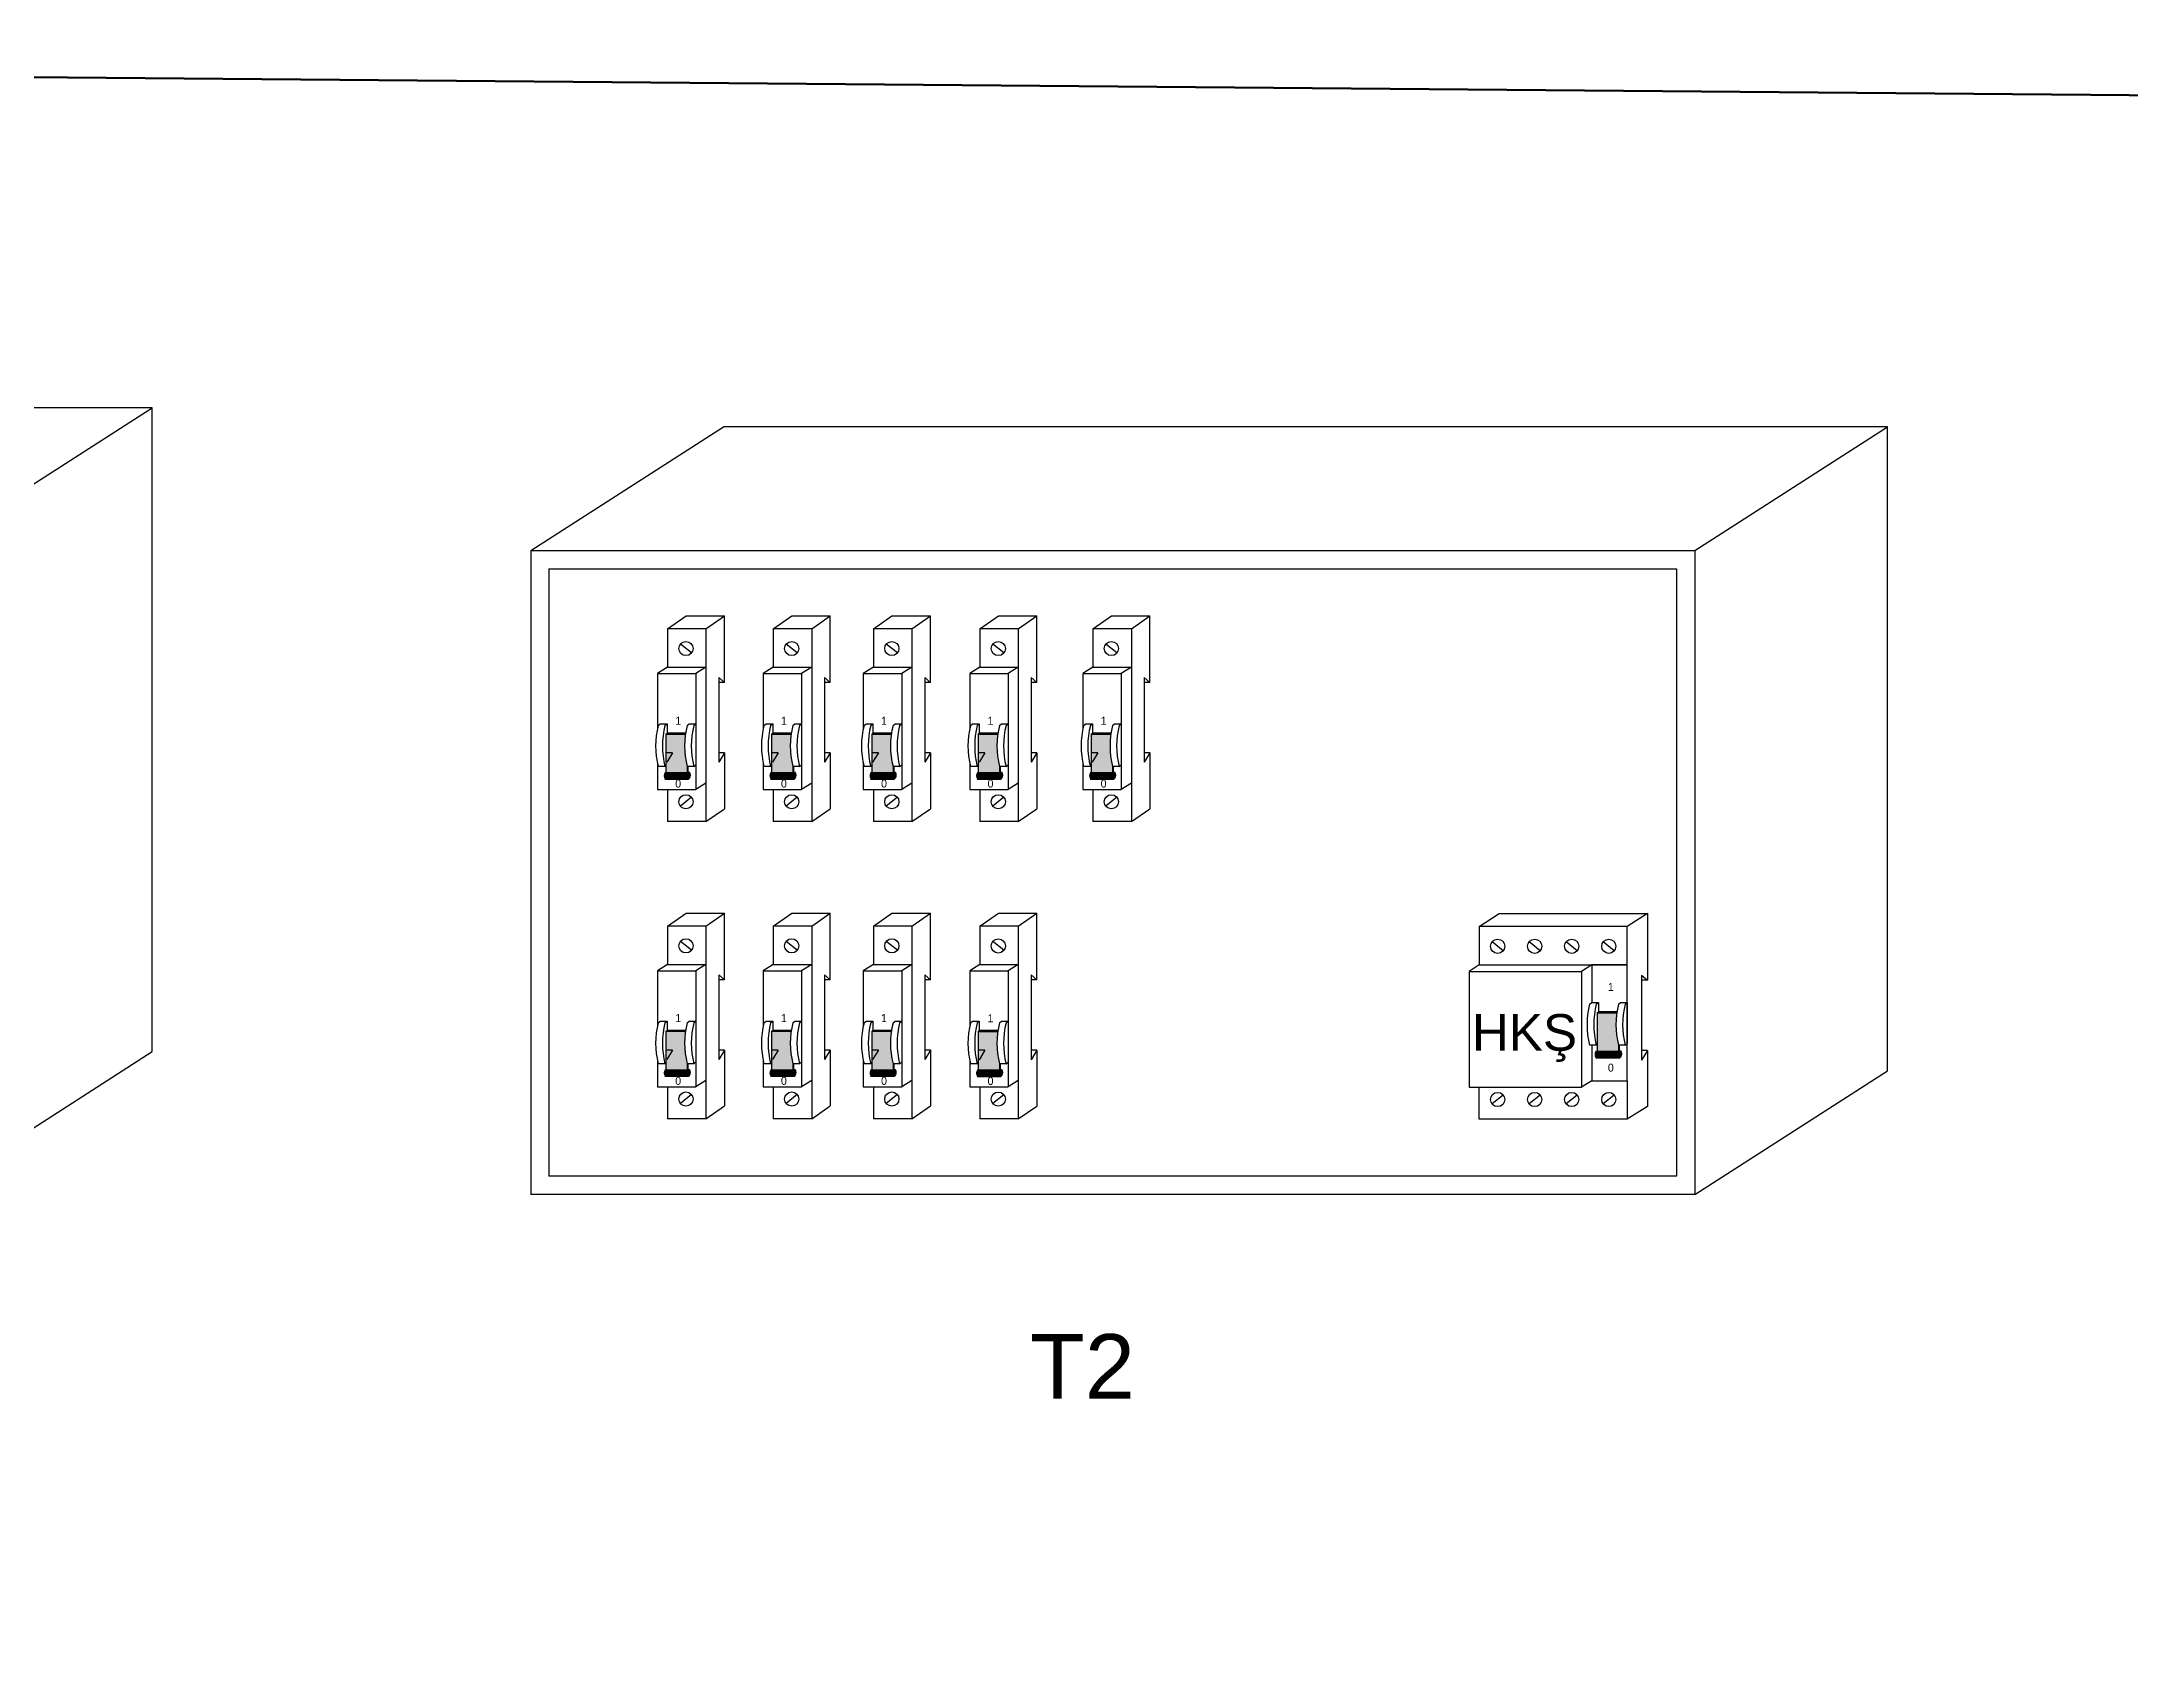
# Model space of a CAD drawing. Header units: millimetres. Extents: x -1335 to 33749, y 2338 to 5277.
# Drawn here: x 26025 to 26757, y 4627 to 5196 of the extents above; entities that cross this region are included whole.
import ezdxf

# ---------------------------------------------------------------- set-up
doc = ezdxf.new("R2010")
doc.units = ezdxf.units.MM
doc.layers.add('DUVAR', color=7, linetype='Continuous', lineweight=53)
doc.styles.get("Standard").update_dxf_attribs({"font": 'arial.ttf'})
doc.styles.add('WMF-Arial Tur0', font='arial.ttf')

# ---------------------------------------------------------------- blocks, each defined once
blk = doc.blocks.new('A$C0F385ED6')
for points in [[(3, 8.94), (1.12, 8.94), (1.01, 8.85), (2.98, 8.85, -0.002755)], [(3.16, 4.95), (3.16, 5.57, -0.099472), (2.98, 8.85), (1.01, 8.85), (1.01, 4.95)], [(3.28, 4.3, -0.32497), (3.28, 4.95), (0.89, 4.95, 0.32497), (0.89, 4.3)], [(3.26, 5.57), (3.16, 5.57), (3.16, 4.95), (3.26, 4.99)], [(3.39, 4.99), (3.26, 4.99), (3.16, 4.95), (3.28, 4.95)], [(3.28, 4.3), (3.39, 4.39, 0.353206), (3.39, 4.99), (3.28, 4.95, 0.32497)]]:
    blk.add_hatch(color=256).paths.add_polyline_path(points)
for p, q in [((1.17, 19.49), (3.05, 20.79)), ((5.06, 19.49), (1.17, 19.49)), ((1.17, 19.49), (1.17, 15.61)), ((3.05, 20.79), (6.94, 20.79)), ((5.06, 19.49), (6.94, 20.79)), ((5.06, 19.49), (5.06, 7.5)), ((6.94, 14.07), (6.94, 20.79)), ((3.6, 17.05), (2.48, 17.94)), ((1.17, 15.61), (0.15, 14.96)), ((0.15, 14.96), (0.15, 9.36)), ((0.15, 14.96), (4.04, 14.96)), ((1.17, 15.61), (5.06, 15.61)), ((5.06, 15.61), (4.04, 14.96)), ((4.04, 14.96), (4.04, 3.23)), ((6.37, 14.57), (6.94, 14.07)), ((6.37, 14.57), (6.37, 5.99)), ((6.94, 14.07), (6.37, 14.07)), ((0.23, 9.71), (0.44, 9.89)), ((0.91, 9.71), (1.12, 9.89)), ((1.01, 8.85), (1.12, 8.94)), ((1.01, 8.85), (1.01, 4.95)), ((1.01, 8.85), (2.98, 8.85)), ((3.16, 9.71), (3.37, 9.89)), ((3.83, 9.71), (4.04, 9.89)), ((1.68, 6.95), (1.1, 5.99)), ((1.68, 6.95), (1.1, 6.95)), ((6.94, 6.95), (6.37, 5.99)), ((6.94, 6.95), (6.37, 6.95)), ((6.94, 6.95), (6.94, 1.3)), ((0.15, 5.91), (0.15, 3.23)), ((0.89, 4.95), (3.28, 4.95)), ((0.89, 4.3), (3.28, 4.3)), ((0.91, 5.57), (1.01, 5.66)), ((3.16, 5.57), (3.16, 4.95)), ((3.16, 4.95), (3.26, 4.99)), ((3.26, 4.99), (3.26, 5.57)), ((3.26, 4.99), (3.39, 4.99)), ((3.28, 4.95), (3.39, 4.99)), ((3.28, 4.3), (3.39, 4.39)), ((3.83, 5.57), (4.04, 5.75)), ((0.15, 3.23), (4.04, 3.23)), ((1.17, 3.23), (1.17, 0)), ((3.6, 2.45), (2.48, 1.55)), ((5.06, 3.88), (4.04, 3.23)), ((5.06, 0), (6.94, 1.3))]:
    blk.add_line(p, q)
for points in [[(5.06, 19.49), (1.17, 19.49)], [(1.17, 15.61), (5.06, 15.61)], [(0.44, 9.89), (1.12, 9.89), (1.12, 8.94)], [(3, 8.94), (1.12, 8.94)], [(3.37, 9.89), (3.37, 9.89), (4.04, 9.89), (4.04, 5.75)], [(5.06, 7.5), (5.06, 0), (5.06, 0), (1.17, 0)], [(0.91, 5.57), (0.91, 5.57), (0.23, 5.57)], [(1.12, 4.95), (3.16, 4.95)], [(3.83, 5.57), (3.83, 5.57), (3.16, 5.57)]]:
    blk.add_lwpolyline(points)
for centre in [(3.04, 17.49), (3.04, 2)]:
    blk.add_circle(centre, 0.715)
for centre, radius, start, end in [((8.3, 7.64), 8.33, 165.6289, 194.3711), ((8.98, 7.64), 8.33, 165.6289, 194.3711), ((11.23, 7.64), 8.33, 165.6289, 194.3711), ((11.9, 7.64), 8.33, 165.6289, 194.3711), ((3.73, 4.63), 0.555, 143.9947, 216.0053), ((3.01, 4.69), 0.48, 321.093, 38.907)]:
    blk.add_arc(centre, radius, start, end)
at = {"char_height": 0.8061, "width": 0.7107, "attachment_point": 1}
for s, insert in [('{\\fComic Sans MS|b0|i0|c0|p66;1}', (1.95, 10.59)), ('{\\fComic Sans MS|b0|i0|c0|p66;0}', (1.95, 4.24))]:
    blk.add_mtext(s, dxfattribs=dict(at, insert=insert))
blk = doc.blocks.new('A$C75041E61')
for points in [[(30.28, 22), (26.48, 22), (26.26, 21.82), (30.25, 21.82, -0.002755)], [(30.6, 13.93), (30.6, 15.18, -0.099472), (30.25, 21.82), (26.26, 21.82), (26.26, 13.93)], [(30.85, 12.61, -0.32497), (30.85, 13.93), (26.01, 13.93, 0.32497), (26.01, 12.61)], [(30.82, 15.18), (30.6, 15.18), (30.6, 13.93), (30.82, 14.01)], [(31.07, 14.01), (30.82, 14.01), (30.6, 13.93), (30.85, 13.93)], [(30.85, 12.61), (31.07, 12.79, 0.353206), (31.07, 14.01), (30.85, 13.93, 0.32497)]]:
    blk.add_hatch(color=256).paths.add_polyline_path(points)
for p, q in [((2.06, 39.47, 0.55), (6.17, 42.11, 0.55)), ((6.17, 42.11, 0.55), (36.51, 42.11, 0.55)), ((36.51, 42.11, 0.55), (32.4, 39.47, 0.55)), ((36.51, 42.11, 0.55), (36.51, 28.5, 0.55)), ((6.98, 34.52, 0.55), (4.72, 36.33, 0.55)), ((14.57, 34.52, 0.55), (12.3, 36.33, 0.55)), ((22.15, 34.52, 0.55), (19.89, 36.33, 0.55)), ((29.74, 34.52, 0.55), (27.47, 36.33, 0.55)), ((2.06, 31.61, 0.55), (0, 30.29, 0.55)), ((0, 30.29, 0.55), (0, 6.55, 0.55)), ((0, 30.29, 0.55), (23.05, 30.29, 0.55)), ((25.11, 31.61, 0.55), (23.05, 30.29, 0.55)), ((23.05, 30.29, 0.55), (23.05, 6.55, 0.55)), ((35.34, 29.5, 0.55), (36.51, 28.5, 0.55)), ((36.51, 28.5, 0.55), (35.34, 28.5, 0.55)), ((24.68, 23.56, 0.55), (25.11, 23.92, 0.55)), ((26.05, 23.56, 0.55), (26.48, 23.92, 0.55)), ((26.26, 21.82, 0.55), (26.48, 22, 0.55)), ((26.26, 21.82, 0.55), (26.26, 13.93, 0.55)), ((26.26, 21.82, 0.55), (30.25, 21.82, 0.55)), ((30.6, 23.56, 0.55), (31.03, 23.92, 0.55)), ((31.97, 23.56, 0.55), (32.4, 23.92, 0.55)), ((26.01, 13.93, 0.55), (30.85, 13.93, 0.55)), ((26.05, 15.18, 0.55), (26.26, 15.37, 0.55)), ((30.6, 15.18, 0.55), (30.6, 13.93, 0.55)), ((30.6, 13.93, 0.55), (30.82, 14.01, 0.55)), ((30.82, 14.01, 0.55), (30.82, 15.18, 0.55)), ((30.82, 14.01, 0.55), (31.07, 14.01, 0.55)), ((30.85, 13.93, 0.55), (31.07, 14.01, 0.55)), ((31.97, 15.18, 0.55), (32.4, 15.55, 0.55)), ((36.51, 14.07, 0.55), (35.34, 12.12, 0.55)), ((36.51, 14.07, 0.55), (35.34, 14.07, 0.55)), ((36.51, 14.07, 0.55), (36.51, 2.63, 0.55)), ((26.01, 12.61, 0.55), (30.85, 12.61, 0.55)), ((30.85, 12.61, 0.55), (31.07, 12.79, 0.55)), ((0, 6.55, 0.55), (23.05, 6.55, 0.55)), ((6.98, 4.95, 0.55), (4.72, 3.15, 0.55)), ((14.57, 4.95, 0.55), (12.3, 3.15, 0.55)), ((22.15, 4.95, 0.55), (19.89, 3.15, 0.55)), ((25.11, 7.87, 0.55), (23.05, 6.55, 0.55)), ((29.74, 4.95, 0.55), (27.47, 3.15, 0.55)), ((36.51, 2.63, 0.55), (32.4, 0, 0.55))]:
    blk.add_line(p, q)
at = {"elevation": 0.55}
blk.add_lwpolyline([(2.06, 31.61), (32.4, 31.61), (32.4, 39.47), (2.06, 39.47)], close=True, dxfattribs=at)
for points in [[(2.06, 31.61), (25.11, 31.61), (25.11, 23.92)], [(25.11, 15.18), (25.11, 7.87), (32.4, 7.87), (32.4, 31.61), (25.11, 31.61), (25.11, 23.92)], [(35.34, 29.5), (35.34, 12.12)], [(25.11, 23.92), (26.48, 23.92), (26.48, 22)], [(30.28, 22), (26.48, 22)], [(31.03, 23.92), (31.03, 23.92), (32.4, 23.92), (32.4, 15.55)], [(26.05, 15.18), (26.05, 15.18), (24.68, 15.18)], [(25.11, 15.18), (25.11, 7.87)], [(26.48, 13.93), (30.6, 13.93)], [(31.97, 15.18), (31.97, 15.18), (30.6, 15.18)], [(25.11, 7.87), (32.4, 7.87), (32.4, 0), (2.06, 0), (2.06, 6.55)]]:
    blk.add_lwpolyline(points, dxfattribs=at)
for centre in [(5.85, 35.42, 0.55), (13.43, 35.42, 0.55), (21.02, 35.42, 0.55), (28.61, 35.42, 0.55), (5.85, 4.05, 0.55), (13.43, 4.05, 0.55), (21.02, 4.05, 0.55), (28.61, 4.05, 0.55)]:
    blk.add_circle(centre, 1.45)
for centre, radius, start, end in [((41.02, 19.37, 0.55), 16.87, 165.6289, 194.3711), ((42.39, 19.37, 0.55), 16.87, 165.6289, 194.3711), ((46.94, 19.37, 0.55), 16.87, 165.6289, 194.3711), ((48.31, 19.37, 0.55), 16.87, 165.6289, 194.3711), ((26.92, 13.27, 0.55), 1.12, 143.9947, 216.0053), ((31.76, 13.27, 0.55), 1.12, 143.9947, 216.0053), ((30.31, 13.4, 0.55), 0.973, 321.093, 38.907)]:
    blk.add_arc(centre, radius, start, end)
at = {"color": 7, "lineweight": 0, "style": 'WMF-Arial Tur0'}
blk.add_text('HKŞ', height=7.5, dxfattribs=at).set_placement((0.57, 14.04, 0.11))
at = {"char_height": 1.6323, "width": 1.4391, "attachment_point": 1}
for s, insert in [('{\\fComic Sans MS|b0|i0|c0|p66;1}', (28.42, 27.9, 0.55)), ('{\\fComic Sans MS|b0|i0|c0|p66;0}', (28.42, 11.4, 0.55))]:
    blk.add_mtext(s, dxfattribs=dict(at, insert=insert))

msp = doc.modelspace()

# ---------------------------------------------------------------- linework, layer by layer
for p, q in [((26063.76, 5068.13, -0.94), (25655.69, 5068.13, -0.94)), ((25996.17, 5024.75, -0.94), (26063.76, 5068.13, -0.94)), ((26063.76, 4842.44, -0.94), (26063.76, 5068.13, -0.94)), ((26196.45, 5018.03), (26264.03, 5061.41)), ((26672.1, 5061.41), (26264.03, 5061.41)), ((26604.52, 5018.03), (26672.1, 5061.41)), ((26672.1, 4835.72), (26672.1, 5061.41)), ((26196.45, 5018.03), (26604.52, 5018.03)), ((26196.45, 5018.03), (26196.45, 4792.34)), ((26604.52, 5018.03), (26604.52, 4792.34)), ((26202.86, 5011.61), (26598.1, 5011.61)), ((26202.86, 5011.61), (26202.86, 4798.76)), ((26598.1, 5011.61), (26598.1, 4798.76)), ((25996.17, 4799.06, -0.94), (26063.76, 4842.44, -0.94)), ((26604.52, 4792.34), (26672.1, 4835.72)), ((26598.1, 4798.76), (26202.86, 4798.76)), ((26604.52, 4792.34), (26196.45, 4792.34))]:
    msp.add_line(p, q)
at = {"layer": 'DUVAR'}
msp.add_lwpolyline([(24578.13, 5196.38), (24576.63, 2393.36), (27017.97, 2372.38), (27015.94, 5175.4), (24574.6, 5196.38)], dxfattribs=at)

# ---------------------------------------------------------------- block references
at = {"xscale": 3.465963523353605, "yscale": 3.465963523353605, "zscale": 3.465963523353605}
for p in [(26240.35, 4923.09), (26277.41, 4923.09), (26312.51, 4923.09), (26349.83, 4923.09), (26389.47, 4923.09), (26240.35, 4818.9), (26277.41, 4818.9), (26312.51, 4818.9), (26349.83, 4818.86)]:
    msp.add_blockref('A$C0F385ED6', p, dxfattribs=at)
at = {"ltscale": 20, "xscale": 1.711586925117812, "yscale": 1.711586925117812, "zscale": 1.711586925117812}
msp.add_blockref('A$C75041E61', (26525.4, 4818.73), dxfattribs=at)

# ---------------------------------------------------------------- texts
msp.add_text('T2', height=22.593).set_placement((26371.44, 4720.84))

doc.saveas('drawing.dxf')
